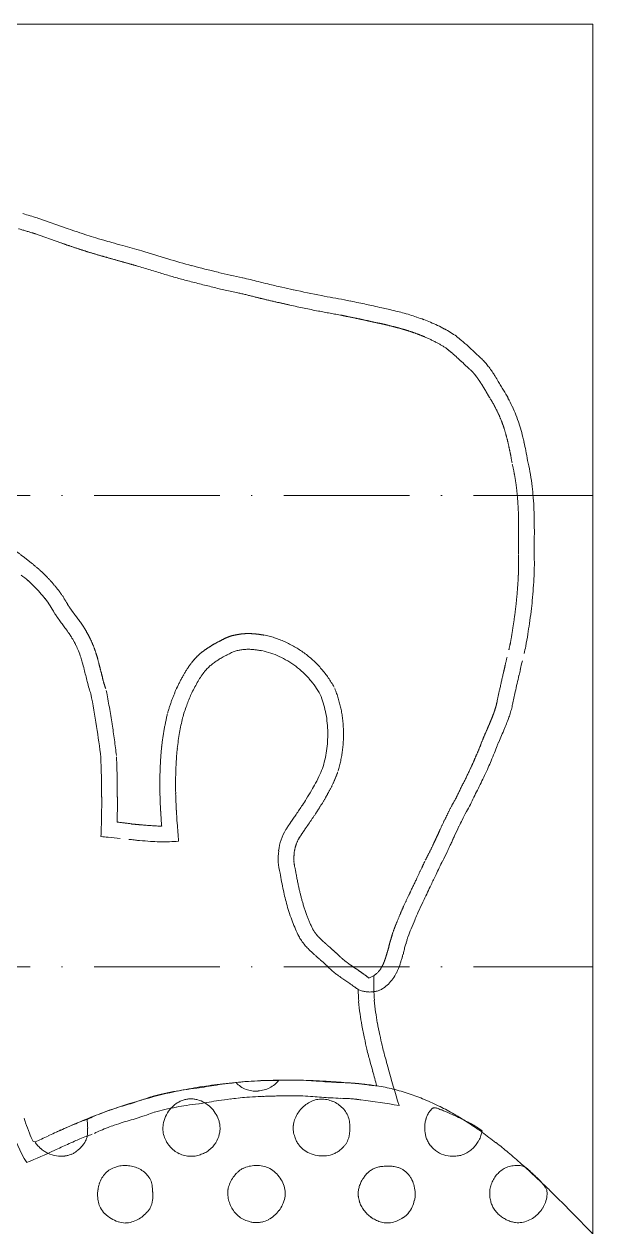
# Model space of a CAD drawing. Header units: millimetres. Extents: x 1200 to 1320, y 145 to 325.
# Drawn here: x 1265.7 to 1320, y 210.2 to 325 of the extents above; entities that cross this region are included whole.
import ezdxf

# ---------------------------------------------------------------- set-up
doc = ezdxf.new("R2010")
doc.units = ezdxf.units.MM
doc.linetypes.add('ACAD_ISO10W100', pattern=[18, 12, -3, 0, -3])
doc.layers.get('0').update_dxf_attribs({"lineweight": 0, "true_color": 0xffffff})
doc.layers.add('1', color=2, linetype='ACAD_ISO10W100', lineweight=13, true_color=0xffff00)
doc.layers.add('2', color=5, linetype='Continuous', lineweight=13, true_color=0x0000ff)

msp = doc.modelspace()

# ---------------------------------------------------------------- linework, layer by layer
for p, q in [((1200, 325.01), (1320, 325.01)), ((1320, 145.01), (1320, 325.01)), ((1267.23, 306.42), (1269.73, 305.54)), ((1266.77, 218.31), (1266.61, 218.34))]:
    msp.add_line(p, q)
for centre, radius, start, end in [((1610.31, 1449.28), 1193.24, 253.20941, 253.27766), ((1279.23, 347.29), 42.59, 253.2777, 253.6389), ((1284.31, 345.25), 42.3, 249.8437, 251.0519), ((1287.62, 354.89), 52.49, 251.0519, 252.1365), ((1289.75, 361.49), 59.43, 252.1365, 252.9723), ((1296.38, 383.16), 82.09, 252.9723, 253.6835), ((1301.06, 399.15), 98.75, 253.6835, 254.1454), ((1324.62, 482.09), 184.97, 254.1454, 254.4829), ((1370.8, 648.43), 357.6, 254.4829, 254.634), ((1129.4, -230), 553.39, 74.5364, 74.634), ((1312.27, 413.64), 115.8, 252.2416, 253.527), ((1307.16, 396.36), 97.78, 253.527, 254.926), ((1305.33, 389.55), 90.72, 254.926, 256.5541), ((1302.63, 378.28), 79.14, 256.5541, 258.2973), ((1432.99, 901.56), 618.35, 256.30402, 256.44453), ((1347, 544.91), 251.49, 256.4445, 256.6649), ((1336.28, 499.69), 205.02, 256.6649, 257.0449), ((1321.69, 436.29), 139.95, 257.0449, 257.5049), ((1315.66, 409.05), 112.06, 257.5049, 258.9046), ((1308.4, 372.04), 74.34, 258.9046, 260.6232), ((1309.86, 358.93), 61.75, 257.3074, 257.8332), ((1326.17, 434.61), 139.16, 257.8332, 258.1834), ((1387.91, 729.71), 440.65, 258.1834, 258.2756), ((1264.56, 135.36), 166.36, 78.0315, 78.2756), ((1279.57, 206.15), 93.99, 77.5369, 78.0315), ((1288.55, 246.77), 52.4, 76.8744, 77.5369), ((1290.52, 255.22), 43.72, 75.8719, 76.8744), ((1293.43, 266.78), 31.8, 74.6965, 75.8719), ((1294.42, 270.4), 28.05, 73.1685, 74.6965), ((1296.03, 275.74), 22.47, 71.4612, 73.1685), ((1296.68, 277.65), 20.45, 69.3928, 71.4612), ((1297.78, 280.59), 17.31, 67.1446, 69.3928), ((1298.48, 282.26), 15.5, 61.6437, 67.1446), ((1299.81, 284.73), 12.7, 55.5661, 61.6437), ((1298.22, 284.19), 14.07, 48.9984, 51.4487), ((1287.34, 271.68), 30.66, 47.3385, 48.9984), ((1247.4, 228.34), 89.6, 46.862, 47.3385), ((1335.24, 322.08), 38.87, 226.862, 227.9604), ((1305.46, 289), 5.64, 43.5516, 48.2406), ((1304.54, 288.13), 6.91, 39.3153, 43.5516), ((1303.8, 287.53), 7.86, 36.0821, 39.3153), ((1301.13, 285.58), 11.17, 33.369, 36.0821), ((1299.07, 284.23), 13.63, 31.6831, 33.369), ((1287.12, 276.85), 27.68, 30.5002, 31.6831), ((1256.12, 258.59), 63.66, 30.0626, 30.5002), ((1353.89, 315.18), 49.31, 210.0626, 210.6275), ((1301.91, 283.8), 11.42, 28.8856, 33.2416), ((1300.74, 283.16), 12.74, 24.7628, 28.8856), ((1299.92, 282.78), 13.65, 21.1687, 24.7628), ((1297.68, 281.91), 16.06, 17.855, 21.1687), ((1296.21, 281.43), 17.6, 15.101, 17.855), ((1292.27, 280.37), 21.68, 12.6199, 15.101), ((1289.68, 279.79), 24.33, 10.6622, 12.6199), ((1282.14, 278.37), 32.01, 8.9554, 10.6622), ((1296.25, 279.01), 18.04, 10.5251, 13.9321), ((1292.65, 278.34), 21.7, 7.4188, 10.5251), ((1290.13, 278.01), 24.24, 4.9452, 7.4188), ((1282.37, 277.34), 32.03, 2.7935, 4.9452), ((1276.77, 277.07), 37.64, 1.2801, 2.7935), ((1254.46, 276.57), 59.95, 0.081, 1.2801), ((983.84, 278.81), 330.58, 359.2373, 359.5039), ((1243.86, 276.56), 70.55, 359.5039, 0.081), ((1283.78, 273.58), 30.63, 357.6853, 1.5428), ((1254.37, 258.66), 17.67, 48.4005, 51.1428), ((1274.39, 273.96), 40.02, 354.3111, 357.6853), ((1256.58, 261.15), 14.35, 45.357, 48.4005), ((1257.49, 262.07), 13.05, 41.676, 45.357), ((1259.03, 263.44), 10.99, 37.6649, 41.676), ((1259.66, 263.93), 10.2, 33.0107, 37.6649), ((1268.87, 274.51), 45.57, 352.9883, 354.3111), ((1260.64, 264.56), 9.03, 28.0645, 33.0107), ((1275.75, 273.2), 8.38, 211.5846, 214.2864), ((1259.36, 275.68), 55.15, 351.7858, 352.9883), ((1282, 277.47), 15.95, 214.2864, 216.245), ((1294.73, 286.8), 31.74, 216.245, 217.0938), ((1234.67, 241.39), 43.56, 36.4753, 37.0938), ((1253.21, 276.57), 61.36, 350.8212, 351.7858), ((1254.93, 256.37), 18.36, 34.7479, 36.4753), ((1262.65, 261.72), 8.97, 32.276, 34.7479), ((1263.98, 262.56), 7.39, 28.3408, 32.276), ((1235.22, 279.48), 79.59, 349.9742, 350.8212), ((1265.76, 263.52), 5.37, 23.7234, 28.3408), ((1264.73, 262.65), 6.68, 22.2908, 27.0346), ((1286.93, 261.93), 3.39, 103.4374, 110.0329), ((1287, 261.65), 3.67, 97.807, 103.4374), ((1287.1, 260.87), 4.46, 92.6979, 97.807), ((1287.13, 260.36), 4.97, 88.581, 92.6979), ((1287.09, 259.06), 6.27, 84.9161, 88.581), ((1287.02, 258.25), 7.08, 82.0558, 84.9161), ((1286.72, 256.09), 9.26, 79.5545, 82.0565), ((793.56, 387.6), 534.15, 346.7225, 346.7988), ((1262.38, 261.68), 9.22, 18.2531, 22.2908), ((1260.5, 261.06), 11.2, 15.7346, 18.2531), ((1248.82, 257.77), 23.33, 13.9895, 15.7346), ((1287.66, 258.8), 6.48, 123.8073, 127.5452), ((1288.27, 257.88), 7.59, 121.1264, 123.8073), ((1290.31, 254.51), 11.53, 118.9519, 121.1264), ((1291.59, 252.19), 14.18, 117.7544, 118.9519), ((1303.5, 229.57), 39.74, 117.039, 117.7544), ((1286.81, 262.27), 3.03, 110.0329, 117.0067), ((1286.78, 257.49), 7.88, 65.2688, 78.1034), ((1286.5, 256.9), 8.53, 52.9381, 65.2688), ((1767.17, 157.35), 466.32, 166.7496, 166.8542), ((1215.17, 249.39), 58.01, 13.3954, 13.9895), ((1292.02, 256.48), 11.3, 143.9601, 149.837), ((1285.92, 260.83), 3.8, 137.1266, 142.8624), ((1286.39, 260.39), 4.45, 131.824, 137.1256), ((1286.72, 260.02), 4.95, 127.5452, 131.824), ((1286.44, 256.81), 8.64, 40.8622, 52.9381), ((1516.53, 215.89), 208.93, 166.8542, 167.0105), ((1307.79, 271.45), 37.19, 193.3954, 194.322), ((1290.36, 267), 19.21, 194.322, 196.3962), ((1293.68, 255.51), 13.22, 149.8364, 155.2684), ((1286.74, 257.07), 8.24, 28.4948, 40.8622), ((1458.51, 229.27), 149.39, 167.0105, 167.6332), ((1281.76, 264.46), 10.24, 196.3962, 199.2372), ((1189.11, 244.89), 84.55, 8.8991, 11.05), ((1294.82, 254.99), 14.47, 155.2695, 159.8156), ((1285.49, 257.52), 9.18, 11.7741, 22.3294), ((1394.84, 243.23), 84.21, 167.6332, 168.4626), ((1297.69, 253.93), 17.53, 159.8156, 163.9467), ((1302.69, 262.13), 9.86, 341.8234, 345.0783), ((1304.82, 261.57), 7.66, 345.0783, 348.7702), ((1301.38, 253.82), 21.12, 166.4341, 170.2858), ((1284.26, 257.26), 10.44, 1.8762, 11.7735), ((1294.83, 265), 18.23, 337.6551, 339.5006), ((1301.13, 262.65), 11.51, 339.5006, 341.8234), ((1198.93, 246.42), 74.61, 6.6094, 8.8991), ((1304.89, 253.22), 24.69, 170.2858, 173.8487), ((1283.72, 257.24), 10.98, 352.8114, 1.8762), ((1222.52, 296), 96.91, 336.3374, 336.7605), ((1291.65, 266.31), 21.67, 336.7605, 337.6551), ((1288.24, 264.35), 24.07, 338.3079, 340.0329), ((1330.23, 248.25), 20.91, 156.8557, 157.847), ((1381.36, 226.39), 76.51, 156.3374, 156.8557), ((1169.87, 250.71), 103.26, 1.3028, 2.3886), ((1307.31, 252.96), 27.12, 173.8487, 176.7921), ((1283.46, 257.27), 11.24, 343.8533, 352.8119), ((1281.89, 266.88), 30.9, 336.7855, 338.3079), ((1314.27, 252.57), 34.09, 176.7921, 179.4176), ((1282.78, 258.41), 12.24, 335.7595, 339.6315), ((1261, 276.22), 53.79, 334.7659, 335.6729), ((1277.43, 268.79), 35.75, 335.6729, 336.7855), ((1183.39, 251.01), 89.73, 0.1381, 1.3028), ((1319.04, 252.52), 38.86, 179.4176, 181.4138), ((1279.88, 259.72), 15.43, 332.3108, 335.7595), ((1229.06, 291.27), 89.1, 333.7718, 334.7659), ((1334.49, 252.9), 54.32, 181.4138, 183.1023), ((1270.62, 264.99), 26.08, 327.6363, 329.7495), ((1277.82, 260.8), 17.75, 329.7495, 332.3108), ((1432.53, 191.03), 137.73, 153.7718, 154.4149), ((1188.96, 251.03), 84.17, 358.8128, 0.1381), ((1228.42, 292.87), 76.66, 325.6091, 326.4056), ((1265.53, 268.22), 32.11, 326.4056, 327.6363), ((1326.05, 240.09), 20.57, 149.5721, 151.6945), ((1198.43, 250.83), 74.7, 357.4061, 358.8128), ((1345.73, 253.51), 65.57, 183.1023, 184.1888), ((1524.95, 88.6), 283.42, 145.4808, 145.5696), ((1129.86, 360.33), 196.1, 325.4808, 325.6091), ((1334.23, 235.68), 29.87, 151.6945, 153.4559), ((1404.25, 257.8), 124.25, 184.1888, 184.9781), ((1295.38, 245.42), 5.41, 150.0179, 161.3172), ((1337.66, 216.67), 56.52, 145.8233, 146.1882), ((1387.63, 182.73), 116.93, 145.5696, 145.8233), ((1387.17, 210.28), 88.59, 154.4849, 155.1464), ((1340.26, 232.67), 36.6, 153.4559, 154.4849), ((1270.4, 212.9), 34.65, 84.4737, 85.6128), ((1264.07, 147.49), 100.37, 83.8044, 84.4737), ((1280.19, 288.35), 41.41, 263.8192, 263.9499), ((1280.2, 288.42), 41.47, 263.8192, 263.95), ((1284.64, 330.32), 83.61, 263.9499, 264.3129), ((1281.1, 294.8), 47.92, 264.3129, 264.7923), ((1280.02, 282.99), 36.06, 264.7923, 266.4549), ((1279.15, 268.84), 21.89, 266.4549, 268.589), ((1279.07, 265.54), 18.58, 268.589, 271.6533), ((1279.19, 261.13), 14.17, 271.6533, 275.1619), ((1295.48, 245.38), 5.52, 161.3172, 172.5078), ((1041.06, 369.56), 292.42, 335.1653, 335.2476), ((1522.64, 147.53), 237.88, 155.1464, 155.2476), ((1295.46, 245.38), 5.49, 172.5078, 183.7733), ((1264.04, 265.92), 46.53, 333.4595, 334.6337), ((1248.36, 273.35), 63.88, 334.6337, 334.9454), ((1189.98, 300.64), 128.32, 334.9454, 335.1653), ((1295.29, 245.37), 5.33, 183.7733, 195.2117), ((1281.48, 257.21), 27.03, 331.9191, 333.4595), ((1320.03, 248.74), 30.26, 189.0694, 192.2667), ((1176.82, 303.93), 141.59, 334.4408, 334.8887), ((1252.38, 268.52), 58.15, 334.8887, 335.5877), ((1312.84, 247.18), 22.9, 192.2667, 195.9419), ((2819.34, -481.6), 1679.1, 154.4408, 154.49358), ((1370.22, 209.93), 73.44, 154.7965, 155.6008), ((1349.9, 219.49), 50.97, 154.4936, 154.7965), ((1310.41, 246.49), 20.38, 195.9419, 200.5995), ((1342.17, 222.65), 42.64, 155.6008, 156.6564), ((1307.01, 245.21), 16.74, 200.5995, 205.7388), ((1335.98, 225.33), 35.89, 156.6564, 158.2135), ((1295.7, 239.97), 4.28, 208.2243, 214.6999), ((1311.62, 234.69), 9.8, 161.1511, 162.8259), ((1327.44, 228.74), 26.7, 158.2135, 160.0189), ((1296.7, 240.65), 5.49, 214.7006, 220.4198), ((1297.47, 241.31), 6.51, 220.4198, 224.3516), ((1300.83, 244.59), 11.2, 224.3516, 227.3487), ((1228.76, 256.16), 75.8, 344.7233, 345.05), ((1383.88, 214.74), 84.77, 164.7515, 165.05), ((1321.02, 231.87), 19.61, 164.131, 164.7515), ((1317.68, 232.82), 16.13, 162.8259, 164.131), ((1303.62, 247.63), 15.33, 227.3487, 228.1584), ((1312.95, 258.05), 29.31, 228.1584, 228.7439), ((1332.29, 280.09), 58.64, 228.7439, 228.9961), ((1242.71, 177.05), 77.9, 48.8062, 48.9961), ((1278.02, 217.39), 24.29, 47.3035, 48.8062), ((1291.79, 238.69), 10.38, 341.2193, 342.8172), ((1286, 240.48), 16.44, 342.8172, 344.0868), ((1282.62, 241.45), 19.96, 344.0868, 344.7233), ((1288.14, 228.37), 9.36, 44.8823, 47.3036), ((1299.35, 239.64), 6.54, 225.5446, 229.0987), ((1301.01, 241.55), 9.07, 229.0987, 232.1158), ((1302.19, 243.07), 11, 232.1158, 234.0142), ((1297.05, 236.57), 4.7, 329.1045, 332.8793), ((1296.08, 237.07), 5.8, 332.8793, 336.2791), ((1295.39, 237.37), 6.55, 336.2791, 338.9307), ((1293.3, 238.18), 8.79, 338.9307, 341.2193), ((1308.84, 252.22), 22.31, 234.0145, 235.3475), ((1325.58, 276.45), 51.76, 235.3475, 235.8366), ((1273.95, 200.37), 40.19, 55.2067, 55.8366), ((1285.49, 216.98), 19.96, 53.7352, 55.2067), ((1291.12, 224.65), 10.45, 51.7014, 53.7353), ((1298.87, 234.7), 2.06, 302.0961, 311.8227), ((1298.01, 235.89), 3.52, 309.4667, 319.6746), ((1297.55, 236.28), 4.13, 319.6746, 329.1045), ((1298.78, 235.66), 3.05, 247.154, 253.8166), ((1317.27, 233.32), 19.68, 181.3634, 184.6344), ((1298.76, 235.6), 2.98, 253.8166, 260.5501), ((1298.74, 235.5), 2.88, 260.5501, 267.7155), ((1298.73, 235.24), 2.62, 267.7155, 275.2304), ((1298.75, 235.09), 2.47, 275.2304, 283.6288), ((1298.81, 234.84), 2.21, 283.6288, 292.5014), ((1298.84, 234.75), 2.12, 292.5014, 302.0961), ((1320.97, 233.62), 23.4, 184.6344, 187.6342), ((1323.49, 233.96), 25.94, 187.6342, 190.0618), ((1330.97, 235.28), 33.53, 190.0618, 192.197), ((1336.22, 236.42), 38.9, 192.197, 193.75), ((1355.32, 241.09), 58.57, 193.75, 195.0156), ((1368.22, 244.55), 71.92, 195.0156, 195.713), ((1495.01, 280.22), 203.64, 195.713, 196.1274), ((1290.34, 183.05), 41.17, 97.1851, 98.753), ((1287.6, 204.75), 19.29, 94.8946, 97.1851), ((1288.38, 204.86), 19.27, 94.5737, 97.227), ((1287.63, 225.43), 2.22, 221.0151, 235.6581), ((1289.42, 191.95), 32.22, 92.522, 94.5737), ((1289.9, 180.84), 43.35, 91.947, 92.522), ((1291.12, 144.98), 79.23, 91.5218, 91.947), ((1292.89, 78.53), 145.69, 91.3206, 91.5218), ((1282.64, 523.05), 298.95, 271.3206, 271.4186), ((1288.14, 225.64), 2.38, 309.3272, 322.8471), ((1290.98, 206.64), 17.58, 90.5746, 93.0686), ((1291.05, 199.53), 24.69, 88.4703, 90.5746), ((1290.91, 194.23), 30, 87.1623, 88.4703), ((1289.31, 161.9), 62.37, 86.2552, 87.1623), ((1283.18, 68.23), 156.24, 85.9486, 86.2552), ((1301.09, 321.15), 97.32, 265.9486, 266.4408), ((1298.2, 274.59), 50.67, 266.4408, 267.5325), ((1297.19, 251.11), 27.16, 267.5325, 269.0234), ((1296.23, 213.39), 10.57, 85.6403, 87.3039), ((1295.9, 209.14), 14.83, 84.2362, 85.6403), ((1295.58, 206), 17.99, 83.3549, 84.2362), ((1283.47, 202.79), 20.61, 103.094, 106.0306), ((1284.79, 197.12), 26.43, 100.5013, 103.094), ((1285.54, 193.1), 30.52, 98.5907, 100.5013), ((1287.69, 178.88), 44.9, 97.0155, 98.5907), ((1274.15, 278.87), 56.01, 278.2624, 279.2331), ((1301.31, 111.82), 113.24, 98.753, 99.2331), ((1287.74, 225.59), 2.41, 235.6581, 249.6979), ((1287.81, 225.77), 2.61, 249.6979, 262.0816), ((1287.85, 226.07), 2.91, 262.0816, 273.8037), ((1287.85, 226.14), 2.97, 273.8037, 285.0801), ((1287.88, 226.02), 2.85, 285.0801, 296.5943), ((1287.95, 225.87), 2.68, 296.5943, 309.3272), ((1293.45, 187.71), 36.4, 82.7355, 83.3549), ((1287.37, 140.02), 84.48, 82.5082, 82.7355), ((1306.89, 288.39), 65.17, 262.5082, 262.8028), ((1302.79, 255.94), 32.46, 262.8028, 263.4888), ((1301.04, 240.61), 17.03, 263.4888, 264.4359), ((1287.09, 182.24), 41.27, 107.4153, 108.7132), ((1301.3, 136.92), 88.77, 106.8986, 107.4153), ((1249.83, 306.33), 88.3, 286.8986, 287.4181), ((1263.93, 261.39), 41.19, 287.4181, 288.7178), ((1270.42, 242.24), 20.97, 288.7178, 290.5394), ((1281.93, 219.58), 2.93, 133.6151, 141.4691), ((1281.75, 219.76), 2.68, 125.3977, 133.6151), ((1281.68, 219.86), 2.56, 116.4502, 125.3977), ((1281.61, 220), 2.4, 107.2169, 116.4502), ((1281.65, 220.18), 2.25, 100.3314, 109.3586), ((1281.65, 220.18), 2.24, 91.2894, 100.3314), ((1281.65, 220.12), 2.3, 82.6503, 91.2894), ((1281.62, 219.93), 2.49, 74.3556, 82.6503), ((1281.57, 219.74), 2.69, 59.8418, 74.3556), ((1281.36, 219.38), 3.11, 46.3309, 59.8418), ((1281.32, 219.34), 3.16, 33.1979, 46.3309), ((1294.44, 219.37), 3.1, 128.6736, 139.1502), ((1294.38, 219.45), 3, 117.6154, 128.6736), ((1294.23, 219.74), 2.68, 105.9023, 117.6154), ((1294.11, 220.18), 2.22, 91.8344, 106.04), ((1294.12, 219.8), 2.6, 78.723, 91.8344), ((1294.08, 219.6), 2.8, 67.1633, 78.723), ((1294.03, 219.48), 2.94, 55.8745, 67.1633), ((1294.08, 219.55), 2.85, 43.9916, 55.8745), ((1284.58, 226.49), 19.76, 197.4351, 198.7214), ((1277.6, 203.18), 18.25, 108.6809, 110.658), ((1277.41, 209.24), 12.57, 113.3912, 116.748), ((1276.71, 220.62), 4.96, 181.7451, 183.055), ((1279.3, 204.86), 17.34, 110.5341, 113.3912), ((1280.57, 201.46), 20.97, 108.7132, 110.5341), ((1282.13, 219.44), 3.18, 155.8665, 170.1308), ((1282.07, 219.46), 3.12, 141.4691, 155.8665), ((1281.56, 219.5), 2.87, 19.4216, 33.1979), ((1281.75, 219.57), 2.67, 11.6765, 19.4216), ((1294.25, 219.5), 2.87, 149.7467, 161.3886), ((1294.39, 219.42), 3.03, 139.1502, 149.7467), ((1294.34, 219.8), 2.49, 31.2779, 43.9916), ((1294.53, 219.91), 2.27, 16.492, 31.2779), ((1294.73, 219.97), 2.06, 0.9747, 16.492), ((1306.89, 219.7), 2.93, 164.13, 171.4963), ((1306.48, 219.81), 2.5, 156.1604, 164.13), ((1306.31, 219.89), 2.32, 146.9984, 156.1604), ((1306.13, 220), 2.1, 137.3767, 146.9984), ((1304.92, 221.16), 0.429, 122.4595, 141.1618), ((1304.87, 221.23), 0.342, 101.474, 122.4595), ((1304.88, 221.17), 0.403, 85.7989, 101.474), ((1304.85, 220.77), 0.802, 74.7078, 85.7989), ((1304.77, 220.47), 1.12, 70.1714, 74.7078), ((1303.63, 217.31), 4.48, 67.9071, 70.1714), ((1307.13, 225.94), 4.84, 247.9071, 250.122), ((1305.78, 222.19), 0.85, 250.122, 255.408), ((1314.18, 240.36), 20.85, 245.6008, 246.1419), ((1479.46, 614.08), 429.49, 246.1419, 246.2612), ((1284.94, 171.78), 53.69, 65.5476, 66.2612), ((1298.31, 201.18), 21.39, 64.4171, 65.5476), ((1300.06, 204.82), 17.35, 62.4399, 64.4171), ((1280.96, 225.26), 15.94, 198.7214, 202.5624), ((1313.49, 122.14), 106.9, 114.4526, 115.1796), ((1289.32, 175.28), 48.51, 113.5475, 114.4527), ((1281.42, 193.41), 28.74, 112.3715, 113.5475), ((1279.73, 197.52), 24.29, 110.658, 112.3715), ((1336.3, 223.8), 64.64, 183.055, 183.418), ((1258.75, 219.16), 13.05, 1.9949, 3.418), ((1267.87, 219.44), 3.92, 355.4452, 359.6755), ((1266.88, 219.45), 4.91, 359.6755, 1.9949), ((1281.24, 219.61), 2.27, 170.4674, 184.2881), ((1281.51, 219.63), 2.55, 184.2881, 197.348), ((1282.15, 219.61), 2.27, 346.0392, 354.8875), ((1281.98, 219.61), 2.44, 3.5762, 11.6765), ((1282.07, 219.62), 2.35, 354.8875, 3.5762), ((1293.72, 219.64), 2.32, 173.8771, 187.9132), ((1293.9, 219.62), 2.5, 161.3886, 173.8771), ((1293.64, 219.63), 2.24, 187.9132, 202.2074), ((1292.74, 219.58), 4.06, 354.1484, 358.3485), ((1289.02, 219.54), 7.79, 1.2085, 3.467), ((1291.95, 219.6), 4.86, 358.3485, 1.2085), ((1307.11, 219.66), 3.16, 171.4963, 177.8793), ((1307.49, 219.65), 3.54, 177.8793, 183.9113), ((1307.62, 219.66), 3.66, 183.9113, 189.567), ((1302.67, 209.83), 11.7, 60.0322, 62.4399), ((1303.45, 211.19), 10.14, 56.7676, 60.0322), ((1304.63, 212.98), 7.99, 53.0897, 56.7676), ((1306.6, 219.84), 2.87, 341.1263, 350.6002), ((1276.28, 223.32), 10.88, 202.5624, 207.2131), ((1245.03, 267.75), 54.01, 293.7408, 295.1796), ((1269, 219.66), 2.61, 211.2466, 220.1509), ((1268.33, 220.36), 3.81, 318.9161, 329.045), ((1269.99, 219.15), 1.77, 334.9859, 342.9875), ((1269.6, 219.27), 2.19, 342.9875, 350.1967), ((1269.24, 219.33), 2.55, 350.1967, 355.4452), ((1281.68, 219.68), 2.72, 197.348, 209.0439), ((1281.83, 219.77), 2.9, 209.0439, 220.3735), ((1281.68, 219.73), 2.78, 307.1351, 327.1546), ((1281.96, 219.55), 2.44, 327.1546, 348.517), ((1293.72, 219.37), 2.23, 195.2272, 204.5418), ((1293.71, 219.36), 2.22, 204.5418, 213.8944), ((1295.08, 219.07), 1.65, 316.4822, 325.8615), ((1294.97, 219.14), 1.78, 325.8615, 334.8928), ((1294.82, 219.21), 1.94, 334.8928, 342.4858), ((1294.29, 219.38), 2.5, 342.4858, 349.1795), ((1293.89, 219.46), 2.9, 349.1795, 354.1484), ((1307.64, 219.66), 3.68, 189.567, 195.2089), ((1306.47, 219.58), 2.54, 200.3745, 209.9759), ((1306.63, 219.67), 2.73, 209.9759, 219.245), ((1306.36, 219.93), 3.12, 323.0658, 332.0033), ((1306.39, 219.91), 3.09, 332.0033, 341.1263), ((1269.17, 219.81), 2.83, 220.1509, 228.6926), ((1269.24, 219.89), 2.93, 228.6926, 236.7092), ((1269.29, 219.97), 3.03, 236.7092, 244.5938), ((1269.28, 219.95), 3, 244.5938, 260.8812), ((1269.46, 218.89), 1.92, 274.311, 283.636), ((1269.42, 219.05), 2.08, 283.636, 292.5822), ((1269.36, 219.19), 2.24, 292.5822, 300.385), ((1269.15, 219.55), 2.66, 300.385, 307.5553), ((1268.92, 219.85), 3.03, 307.5553, 318.9161), ((1281.82, 219.75), 2.88, 220.3735, 231.864), ((1281.67, 219.56), 2.64, 231.864, 243.8705), ((1281.59, 219.4), 2.45, 243.8705, 257.3867), ((1281.54, 219.18), 2.23, 257.3867, 271.5784), ((1281.68, 219.67), 2.73, 278.0417, 288.0875), ((1281.65, 219.75), 2.8, 288.0875, 297.6542), ((1281.63, 219.79), 2.86, 297.6542, 307.1351), ((1293.76, 219.39), 2.27, 213.8944, 222.8352), ((1293.9, 219.53), 2.47, 222.8352, 231.4055), ((1294.03, 219.69), 2.68, 231.4055, 246.3283), ((1294.2, 220.08), 3.1, 246.3283, 260.1989), ((1294.21, 220.11), 3.14, 260.1989, 273.7934), ((1294.23, 219.78), 2.81, 273.7934, 288.1833), ((1294.3, 219.58), 2.59, 288.1833, 296.3846), ((1294.4, 219.37), 2.36, 296.3846, 304.981), ((1294.45, 219.3), 2.27, 304.981, 314.1716), ((1294.49, 219.26), 2.22, 314.1716, 323.4707), ((1306.68, 219.71), 2.79, 219.245, 228.1298), ((1306.69, 219.72), 2.8, 228.1298, 236.994), ((1306.63, 219.63), 2.7, 236.994, 256.0594), ((1306.54, 219.28), 2.34, 256.0594, 276.5531), ((1306.81, 219.24), 2.28, 269.9071, 281.871), ((1306.79, 219.36), 2.41, 281.871, 293.5169), ((1306.73, 219.5), 2.55, 293.5169, 304.0331), ((1306.55, 219.76), 2.87, 304.0331, 313.9567), ((1306.45, 219.86), 3.01, 313.9567, 323.0658), ((1269.22, 219.58), 2.64, 260.8812, 278.2735), ((1275.05, 213.83), 2.16, 105.2966, 120.8386), ((1275.33, 213.52), 2.54, 97.6789, 109.5827), ((1275.38, 213.18), 2.88, 86.4967, 97.6789), ((1275.37, 213.08), 2.98, 75.9372, 86.4967), ((1275.39, 213.16), 2.9, 65.2308, 75.9372), ((1281.7, 219.5), 2.56, 267.6653, 278.0417), ((1287.53, 213.98), 2.02, 108.4856, 116.5175), ((1288.02, 212.09), 3.98, 97.6083, 106.4303), ((1287.93, 212.74), 3.32, 87.9463, 97.6083), ((1287.94, 213.16), 2.9, 75.7491, 87.9463), ((1288.08, 213.7), 2.34, 62.1681, 75.7491), ((1300.1, 213.78), 2.22, 106.4933, 116.4072), ((1301.67, 200.44), 15.63, 96.7425, 98.0853), ((1300.66, 208.95), 7.06, 94.7443, 96.7425), ((1300.55, 210.26), 5.75, 91.3853, 94.7443), ((1300.51, 212.17), 3.84, 87.2751, 91.3853), ((1300.54, 212.76), 3.24, 81.4612, 87.2751), ((1300.66, 213.59), 2.41, 74.7147, 81.4612), ((1300.73, 213.84), 2.14, 66.2479, 74.7147), ((1312.65, 213.71), 2.34, 109.1722, 121.221), ((1312.91, 212.85), 3.24, 103.6254, 108.3908), ((1312.83, 213.17), 2.9, 98.5921, 103.6254), ((1312.79, 213.44), 2.63, 92.5555, 98.5921), ((1312.76, 213.98), 2.08, 85.7719, 92.5555), ((1312.78, 214.25), 1.82, 77.0264, 85.7719), ((1312.87, 214.63), 1.43, 67.1441, 77.0264), ((1312.92, 214.75), 1.3, 55.446, 67.1441), ((1275.66, 213.42), 2.9, 149.8111, 161.9963), ((1275.2, 213.68), 2.37, 136.3381, 149.8111), ((1275.06, 213.82), 2.17, 120.8386, 136.3381), ((1275.46, 213.32), 2.73, 53.3379, 65.2308), ((1275.7, 213.63), 2.34, 40.4836, 53.3379), ((1275.83, 213.75), 2.16, 25.9024, 40.4836), ((1288.58, 212.98), 3.5, 148.1824, 158.0661), ((1288.13, 213.26), 2.97, 137.4492, 148.1824), ((1287.91, 213.45), 2.68, 131.0498, 137.4492), ((1287.69, 213.7), 2.35, 124.2091, 131.0498), ((1287.61, 213.82), 2.21, 116.5175, 124.2091), ((1287.73, 213.24), 2.91, 47.0143, 60.2181), ((1287.64, 213.15), 3.04, 34.0832, 47.0143), ((1287.69, 213.18), 2.98, 20.7727, 34.0832), ((1300.75, 213.1), 3.19, 149.8277, 156.9941), ((1300.61, 213.18), 3.02, 142.472, 149.8277), ((1300.49, 213.27), 2.88, 134.4286, 142.472), ((1300.28, 213.49), 2.57, 125.9136, 134.4286), ((1300.19, 213.61), 2.42, 116.4072, 125.9136), ((1300.84, 214.1), 1.87, 57.1736, 66.2479), ((1300.7, 213.76), 2.23, 50.2864, 58.8214), ((1300.66, 213.72), 2.28, 41.8535, 50.2864), ((1300.61, 213.67), 2.36, 33.9178, 41.8535), ((1300.43, 213.55), 2.57, 26.3125, 33.9178), ((1312.99, 213.35), 2.84, 143.5182, 153.8073), ((1312.83, 213.46), 2.64, 132.8522, 143.5182), ((1312.74, 213.56), 2.51, 121.221, 132.8522), ((1312.96, 214.8), 1.23, 43.4395, 55.446), ((1319.76, 221.55), 8.34, 224.9512, 226.447), ((1336.17, 238.81), 32.16, 226.447, 227.2088), ((1288.42, 187.23), 38.13, 46.5543, 47.2088), ((1308.56, 208.49), 8.85, 45.1956, 46.5543), ((1309.61, 209.54), 7.36, 42.3864, 45.1956), ((1276.14, 213.3), 3.4, 172.4231, 182.4896), ((1275.92, 213.33), 3.17, 161.9963, 172.4231), ((1275.9, 213.78), 2.09, 11.0707, 25.9024), ((1296.87, 215.39), 18.96, 183.6495, 184.6356), ((1264.96, 212.8), 13.05, 3.2027, 4.6356), ((1287.66, 213.39), 2.51, 171.4232, 184.4553), ((1287.45, 213.42), 2.29, 157.7995, 171.4232), ((1287.92, 213.27), 2.74, 6.8813, 20.7727), ((1288.29, 213.41), 2.36, 349.163, 4.5836), ((1300, 213.4), 2.41, 175.608, 186.8381), ((1300.61, 213.14), 3.04, 164.139, 171.463), ((1300.75, 213.09), 3.19, 156.9941, 164.139), ((1300.26, 213.46), 2.76, 12.8927, 26.3125), ((1299.9, 213.38), 3.13, 0.2874, 12.8927), ((1312.86, 213.36), 2.71, 173.9695, 184.7869), ((1312.96, 213.35), 2.82, 163.8273, 173.9695), ((1313.03, 213.33), 2.88, 153.8073, 163.8273), ((1311.65, 211.41), 4.58, 38.8267, 42.3864), ((1312.19, 211.84), 3.9, 33.7819, 38.8267), ((1312.91, 212.33), 3.03, 28.0578, 33.7819), ((1313.33, 213.37), 2.29, 354.5197, 9.4956), ((1276.07, 213.3), 3.33, 182.4896, 192.9658), ((1275.63, 213.2), 2.88, 192.9658, 204.2333), ((1276.09, 212.89), 1.89, 339.6071, 348.5046), ((1275.16, 213.09), 2.84, 348.5046, 355.7525), ((1271, 213.14), 7.01, 0.0928, 3.2027), ((1274.41, 213.14), 3.6, 355.7525, 0.0928), ((1287.84, 213.4), 2.68, 184.4553, 196.1271), ((1288.07, 213.47), 2.92, 196.1271, 207.3031), ((1287.9, 213.49), 2.75, 334.9057, 349.163), ((1300.19, 213.43), 2.59, 186.8381, 197.6524), ((1300.33, 213.47), 2.75, 197.6524, 207.4457), ((1300.14, 213.32), 2.88, 334.9551, 347.9164), ((1299.87, 213.38), 3.17, 347.9164, 0.2874), ((1312.64, 213.34), 2.49, 184.7869, 196.0669), ((1312.45, 213.16), 2.26, 193.0672, 203.3426), ((1312.84, 213.48), 2.79, 328.0531, 340.3671), ((1313.06, 213.4), 2.56, 340.3671, 354.5197), ((1275.4, 213.43), 2.78, 210.478, 225.1119), ((1275.59, 213.61), 3.04, 225.1119, 239.1016), ((1274.7, 214.09), 3.71, 309.6555, 319.5678), ((1276.44, 212.73), 1.5, 315.8003, 327.9711), ((1276.32, 212.81), 1.64, 327.9711, 339.6071), ((1288.1, 213.48), 2.96, 207.3031, 218.2309), ((1288, 213.4), 2.83, 218.2309, 229.419), ((1287.89, 213.28), 2.67, 229.419, 241.7138), ((1287.61, 213.61), 3.06, 297.555, 310.355), ((1287.54, 213.69), 3.16, 310.355, 322.4598), ((1287.68, 213.59), 2.99, 322.4598, 334.9057), ((1300.57, 213.6), 3.02, 207.4457, 216.785), ((1300.65, 213.66), 3.12, 216.785, 225.5918), ((1300.68, 213.68), 3.16, 225.5918, 234.3465), ((1300.65, 212.99), 2.28, 303.6152, 319.8389), ((1300.38, 213.21), 2.62, 319.8389, 334.9551), ((1312.63, 213.24), 2.46, 203.3426, 213.1947), ((1312.76, 213.32), 2.61, 213.1947, 222.0199), ((1312.99, 213.53), 2.92, 222.0199, 230.3654), ((1313.08, 213.64), 3.06, 230.3654, 238.0422), ((1312.56, 213.66), 3.13, 304.9016, 316.3648), ((1312.58, 213.64), 3.09, 316.3648, 328.0531), ((1275.59, 213.62), 3.05, 239.1016, 253.0117), ((1275.52, 213.39), 2.82, 253.0117, 267.4971), ((1275.37, 212.86), 2.28, 270.6901, 285.4566), ((1275.25, 213.32), 2.75, 285.4566, 298.8777), ((1275.06, 213.65), 3.14, 298.8777, 309.6555), ((1287.77, 213.05), 2.4, 241.7138, 254.6776), ((1287.87, 212.83), 2.22, 250.7442, 259.2437), ((1287.87, 212.83), 2.22, 259.2437, 267.7494), ((1287.87, 212.88), 2.27, 267.7494, 275.903), ((1287.85, 213.06), 2.45, 275.903, 283.754), ((1287.81, 213.23), 2.64, 283.754, 297.555), ((1300.64, 213.63), 3.09, 234.3465, 243.4445), ((1300.53, 213.41), 2.85, 243.4445, 252.9206), ((1300.33, 212.57), 1.98, 251.2207, 267.177), ((1300.36, 213.01), 2.43, 267.177, 281.5984), ((1300.29, 213.33), 2.75, 281.5984, 293.3844), ((1300.16, 213.62), 3.07, 293.3844, 304.5366), ((1313.15, 213.75), 3.19, 238.0422, 245.5576), ((1313.14, 213.74), 3.18, 245.5576, 253.1441), ((1313.09, 213.55), 2.98, 253.1441, 260.9734), ((1312.82, 212.97), 2.37, 265.2017, 279.5702), ((1312.76, 213.29), 2.7, 279.5702, 293.0291), ((1312.68, 213.49), 2.92, 293.0291, 304.9016)]:
    msp.add_arc(centre, radius, start, end)
at = {"layer": '1'}
for p, q in [((1266.73, 305.01), (1269.24, 304.13)), ((1200, 280.01), (1320, 280.01)), ((1200, 235.01), (1320, 235.01))]:
    msp.add_line(p, q, dxfattribs=at)
for centre, radius, start, end in [((1610.31, 1449.28), 1194.74, 253.20941, 253.27766), ((1279.23, 347.29), 44.09, 253.2777, 253.6389), ((1284.31, 345.25), 43.8, 249.8437, 251.0519), ((1287.62, 354.89), 53.99, 251.0519, 252.1365), ((1289.75, 361.49), 60.93, 252.1365, 252.9723), ((1296.38, 383.16), 83.59, 252.9723, 253.6835), ((1301.06, 399.15), 100.25, 253.6835, 254.1454), ((1324.62, 482.09), 186.47, 254.1454, 254.4829), ((1370.8, 648.43), 359.1, 254.4829, 254.634), ((1129.4, -230), 551.89, 74.5364, 74.634), ((1312.27, 413.64), 117.3, 252.2416, 253.527), ((1307.16, 396.36), 99.28, 253.527, 254.926), ((1305.33, 389.55), 92.22, 254.926, 256.5541), ((1302.63, 378.28), 80.64, 256.5541, 258.2973), ((1432.99, 901.56), 619.85, 256.30402, 256.44453), ((1347, 544.91), 252.99, 256.4445, 256.6649), ((1336.28, 499.69), 206.52, 256.6649, 257.0449), ((1321.69, 436.29), 141.45, 257.0449, 257.5049), ((1315.66, 409.05), 113.56, 257.5049, 258.9046), ((1308.4, 372.04), 75.84, 258.9046, 260.6232), ((1309.86, 358.93), 63.25, 257.3074, 257.8332), ((1326.17, 434.61), 140.66, 257.8332, 258.1834), ((1387.91, 729.71), 442.15, 258.1834, 258.2756), ((1264.56, 135.36), 164.86, 78.0315, 78.2756), ((1279.57, 206.15), 92.49, 77.5369, 78.0315), ((1288.55, 246.77), 50.9, 76.8744, 77.5369), ((1290.52, 255.22), 42.22, 75.8719, 76.8744), ((1293.43, 266.78), 30.3, 74.6965, 75.8719), ((1294.42, 270.4), 26.55, 73.1685, 74.6965), ((1296.03, 275.74), 20.97, 71.4612, 73.1685), ((1296.68, 277.65), 18.95, 69.3928, 71.4612), ((1297.78, 280.59), 15.81, 67.1446, 69.3928), ((1298.48, 282.26), 14, 61.6437, 67.1446), ((1299.81, 284.73), 11.2, 55.5661, 61.6437), ((1298.22, 284.19), 12.57, 48.9984, 51.4487), ((1287.34, 271.68), 29.16, 47.3385, 48.9984), ((1247.4, 228.34), 88.1, 46.862, 47.3385), ((1335.24, 322.08), 40.37, 226.862, 227.9604), ((1305.46, 289), 4.14, 43.5516, 48.2406), ((1304.54, 288.13), 5.41, 39.3153, 43.5516), ((1303.8, 287.53), 6.36, 36.0821, 39.3153), ((1301.13, 285.58), 9.67, 33.369, 36.0821), ((1299.07, 284.23), 12.13, 31.6831, 33.369), ((1287.12, 276.85), 26.18, 30.5002, 31.6831), ((1256.12, 258.59), 62.16, 30.0626, 30.5002), ((1353.89, 315.18), 50.81, 210.0626, 210.6275), ((1301.91, 283.8), 9.92, 28.8856, 33.2416), ((1300.74, 283.16), 11.24, 24.7628, 28.8856), ((1299.92, 282.78), 12.15, 21.1687, 24.7628), ((1297.68, 281.91), 14.56, 17.855, 21.1687), ((1296.21, 281.43), 16.1, 15.101, 17.855), ((1292.27, 280.37), 20.18, 12.6199, 15.101), ((1289.68, 279.79), 22.83, 10.6622, 12.6199), ((1282.14, 278.37), 30.51, 8.9554, 10.6622), ((1296.25, 279.01), 16.54, 10.5251, 13.9321), ((1292.65, 278.34), 20.2, 7.4188, 10.5251), ((1290.13, 278.01), 22.74, 4.9452, 7.4188), ((1282.37, 277.34), 30.53, 2.7935, 4.9452), ((1276.77, 277.07), 36.14, 1.2801, 2.7935), ((1254.46, 276.57), 58.45, 0.081, 1.2801), ((983.84, 278.81), 329.08, 359.2373, 359.5039), ((1243.86, 276.56), 69.05, 359.5039, 0.081), ((1249.57, 252.35), 27.11, 53.322, 55.237), ((1253.05, 257.03), 21.27, 51.1428, 53.322), ((1254.37, 258.66), 19.17, 48.4005, 51.1428), ((1283.78, 273.58), 29.13, 357.6853, 1.5428), ((1256.58, 261.15), 15.85, 45.357, 48.4005), ((1257.49, 262.07), 14.55, 41.676, 45.357), ((1274.39, 273.96), 38.52, 354.3111, 357.6853), ((1259.03, 263.44), 12.49, 37.6649, 41.676), ((1259.66, 263.93), 11.7, 33.0107, 37.6649), ((1260.64, 264.56), 10.53, 28.0645, 33.0107), ((1268.87, 274.51), 44.07, 352.9883, 354.3111), ((1275.75, 273.2), 6.88, 211.5846, 214.2866), ((1282, 277.47), 14.45, 214.2866, 216.2452), ((1294.74, 286.81), 30.25, 216.2452, 217.0938), ((1259.36, 275.68), 53.65, 351.7858, 352.9883), ((1234.69, 241.4), 45.04, 36.475, 37.0938), ((1254.94, 256.37), 19.86, 34.7474, 36.475), ((1262.65, 261.72), 10.47, 32.2752, 34.7474), ((1253.21, 276.57), 59.86, 350.8212, 351.7858), ((1263.98, 262.56), 8.89, 28.3403, 32.2752), ((1265.76, 263.52), 6.87, 23.7234, 28.3403), ((1264.73, 262.65), 8.18, 22.2908, 27.0346), ((1286.81, 262.27), 4.53, 110.0353, 117.0067), ((1286.93, 261.93), 4.89, 103.4421, 110.0353), ((1287, 261.65), 5.17, 97.811, 103.4421), ((1287.1, 260.87), 5.96, 92.7013, 97.811), ((1287.13, 260.36), 6.47, 88.5834, 92.7013), ((1287.09, 259.06), 7.77, 84.9177, 88.5834), ((1287.02, 258.25), 8.58, 82.0565, 84.9177), ((1286.72, 256.09), 10.76, 79.5545, 82.0565), ((1286.78, 257.49), 9.38, 65.2688, 78.1034), ((1235.22, 279.48), 78.09, 349.9742, 350.8212), ((1262.38, 261.68), 10.72, 18.2531, 22.2908), ((1287.66, 258.8), 7.98, 123.8084, 127.5466), ((1288.27, 257.88), 9.08, 121.1271, 123.8084), ((1290.31, 254.51), 13.03, 118.9522, 121.1271), ((1291.59, 252.19), 15.68, 117.7545, 118.9522), ((1303.49, 229.57), 41.23, 117.039, 117.7545), ((1286.5, 256.9), 10.03, 52.9381, 65.2688), ((793.56, 387.6), 532.65, 346.7225, 346.7988), ((1260.5, 261.06), 12.7, 15.7346, 18.2531), ((1248.82, 257.77), 24.83, 13.9895, 15.7346), ((1285.92, 260.83), 5.3, 137.1266, 142.8624), ((1286.39, 260.39), 5.95, 131.8257, 137.1266), ((1286.72, 260.02), 6.45, 127.5466, 131.8257), ((1286.44, 256.81), 10.14, 40.8622, 52.9381), ((1767.17, 157.35), 467.82, 166.7496, 166.8542), ((1215.17, 249.39), 59.51, 13.3954, 13.9895), ((1307.79, 271.45), 35.69, 193.3954, 194.322), ((1292.02, 256.48), 12.8, 143.9601, 149.837), ((1286.74, 257.07), 9.74, 28.4948, 40.8622), ((1458.51, 229.27), 150.89, 167.0105, 167.6332), ((1516.53, 215.89), 210.43, 166.8542, 167.0105), ((1290.36, 267), 17.71, 194.322, 196.3962), ((1281.76, 264.46), 8.74, 196.3962, 199.2372), ((1293.68, 255.51), 14.72, 149.837, 155.2695), ((1189.11, 244.89), 86.05, 8.8991, 11.05), ((1294.82, 254.99), 15.97, 155.2695, 159.8156), ((1285.49, 257.52), 10.68, 11.7735, 22.3294), ((1394.84, 243.23), 85.71, 167.6332, 168.4626), ((1297.69, 253.93), 19.03, 159.8156, 163.9467), ((1284.26, 257.26), 11.94, 1.8762, 11.7735), ((1301.13, 262.65), 10.01, 339.5006, 341.8234), ((1302.69, 262.13), 8.36, 341.8234, 345.0783), ((1304.82, 261.57), 6.16, 345.0783, 348.7702), ((1301.38, 253.82), 22.62, 166.4341, 170.2858), ((1222.52, 296), 95.41, 336.3374, 336.7605), ((1291.65, 266.31), 20.17, 336.7605, 337.6551), ((1294.83, 265), 16.73, 337.6551, 339.5006), ((1198.93, 246.42), 76.11, 6.6094, 8.8991), ((1304.89, 253.22), 26.19, 170.2858, 173.8487), ((1283.72, 257.24), 12.48, 352.8114, 1.8762), ((1381.36, 226.39), 78.01, 156.3374, 156.8557), ((1307.31, 252.96), 28.62, 173.8487, 176.7921), ((1288.24, 264.35), 22.57, 338.3079, 340.0329), ((1330.23, 248.25), 22.41, 156.8557, 157.847), ((1169.87, 250.71), 104.76, 1.3028, 2.3886), ((1283.46, 257.27), 12.74, 343.8533, 352.8114), ((1277.43, 268.79), 34.25, 335.6729, 336.7855), ((1281.89, 266.88), 29.4, 336.7855, 338.3079), ((1314.27, 252.57), 35.59, 176.7921, 179.4176), ((1229.06, 291.27), 87.6, 333.7718, 334.7659), ((1261, 276.22), 52.29, 334.7659, 335.6729), ((1183.39, 251.01), 91.23, 0.1381, 1.3028), ((1319.04, 252.52), 40.36, 179.4176, 181.4138), ((1279.88, 259.72), 16.93, 332.3107, 335.7594), ((1282.78, 258.41), 13.74, 335.7594, 339.6315), ((1334.49, 252.9), 55.82, 181.4138, 183.1023), ((1277.82, 260.8), 19.25, 329.7495, 332.3107), ((1432.53, 191.03), 139.23, 153.7718, 154.4149), ((1188.96, 251.03), 85.67, 358.533, 0.1381), ((1270.62, 264.99), 27.58, 327.6363, 329.7495), ((1334.23, 235.68), 31.37, 151.6945, 153.4559), ((1326.05, 240.09), 22.07, 149.5721, 151.6945), ((1345.73, 253.51), 67.07, 183.1023, 184.3292), ((1228.42, 292.87), 78.16, 325.6091, 326.4056), ((1265.53, 268.22), 33.61, 326.4056, 327.6363), ((1340.26, 232.67), 38.1, 153.4559, 154.4849), ((1280.2, 288.42), 39.97, 261.9488, 263.95), ((1284.64, 330.3), 82.1, 263.95, 264.313), ((1281.1, 294.8), 46.42, 264.313, 264.7925), ((1280.02, 282.98), 34.55, 264.7925, 268.0501), ((1387.63, 182.73), 115.43, 145.5696, 145.8233), ((1524.95, 88.6), 281.92, 145.4808, 145.5696), ((1129.86, 360.33), 197.6, 325.4808, 325.6091), ((1522.64, 147.53), 239.38, 155.1464, 155.2476), ((1387.17, 210.28), 90.09, 154.4849, 155.1464), ((1295.38, 245.42), 3.91, 150.0179, 161.3155), ((1337.66, 216.67), 55.02, 145.8233, 146.1882), ((1248.36, 273.35), 62.38, 334.6337, 334.9454), ((1189.98, 300.64), 126.82, 334.9454, 335.1653), ((1041.06, 369.56), 290.92, 335.1653, 335.2476), ((1295.46, 245.38), 3.99, 172.5044, 183.7716), ((1295.48, 245.38), 4.02, 161.3155, 172.5044), ((1281.48, 257.21), 25.53, 331.9191, 333.4595), ((1264.04, 265.92), 45.03, 333.4595, 334.6337), ((1295.29, 245.37), 3.83, 183.7716, 196.332), ((1252.38, 268.52), 56.65, 334.8887, 335.5877), ((1320.03, 248.74), 28.76, 188.8978, 192.2667), ((2819.34, -481.6), 1680.6, 154.4408, 154.49358), ((1176.82, 303.93), 140.09, 334.4408, 334.8887), ((1312.84, 247.18), 21.4, 192.2667, 195.9419), ((1310.41, 246.49), 18.88, 195.9419, 200.5995), ((1370.22, 209.93), 74.94, 154.7965, 155.6008), ((1349.9, 219.49), 52.47, 154.4936, 154.7965), ((1335.98, 225.33), 37.39, 156.6564, 158.2135), ((1342.17, 222.65), 44.14, 155.6008, 156.6564), ((1307.01, 245.21), 15.24, 200.5995, 205.7388), ((1327.44, 228.74), 28.2, 158.2135, 160.0189), ((1295.7, 239.97), 2.78, 208.2243, 214.7006), ((1296.7, 240.65), 3.99, 214.7006, 220.4198), ((1297.47, 241.31), 5.01, 220.4198, 224.3516), ((1300.83, 244.59), 9.7, 224.3516, 227.3487), ((1317.68, 232.82), 17.63, 162.8259, 164.131), ((1311.62, 234.69), 11.3, 161.1511, 162.8259), ((1303.62, 247.63), 13.83, 227.3487, 228.1584), ((1312.95, 258.05), 27.81, 228.1584, 228.7439), ((1332.29, 280.09), 57.14, 228.7439, 228.9961), ((1242.71, 177.05), 79.4, 48.8062, 48.9961), ((1278.02, 217.39), 25.79, 47.3035, 48.8062), ((1282.62, 241.45), 18.46, 344.0868, 344.7233), ((1228.76, 256.16), 74.3, 344.7233, 345.05), ((1383.88, 214.74), 86.27, 164.7515, 165.05), ((1321.02, 231.87), 21.11, 164.131, 164.7515), ((1288.14, 228.37), 10.86, 44.8823, 47.3035), ((1299.35, 239.64), 5.04, 225.5446, 229.0989), ((1301.01, 241.55), 7.57, 229.0989, 232.1162), ((1302.19, 243.08), 9.5, 232.1162, 234.0145), ((1308.84, 252.22), 20.81, 234.0145, 235.3475), ((1295.39, 237.37), 5.05, 336.2791, 338.9307), ((1293.3, 238.18), 7.29, 338.9307, 341.2193), ((1291.79, 238.69), 8.88, 341.2193, 342.8172), ((1286, 240.48), 14.94, 342.8172, 344.0868), ((1325.58, 276.45), 50.26, 235.3475, 235.8366), ((1273.95, 200.37), 41.69, 55.2067, 55.8366), ((1285.49, 216.98), 21.46, 53.7352, 55.2067), ((1291.12, 224.65), 11.95, 51.1393, 53.7352), ((1298.01, 235.89), 2.02, 287.4714, 319.6746), ((1297.55, 236.28), 2.63, 319.6746, 329.1045), ((1297.05, 236.57), 3.2, 329.1045, 332.8793), ((1296.08, 237.07), 4.3, 332.8793, 336.2791)]:
    msp.add_arc(centre, radius, start, end, dxfattribs=at)
at = {"layer": '2'}
msp.add_line((1299.09, 232.89), (1299.09, 234.18), dxfattribs=at)
for centre, radius, start, end in [((1317.27, 233.32), 18.18, 181.3634, 184.6344), ((1320.97, 233.62), 21.9, 184.6344, 187.6342), ((1323.49, 233.96), 24.44, 187.6342, 190.0618), ((1330.97, 235.28), 32.03, 190.0618, 192.197), ((1336.22, 236.42), 37.4, 192.197, 193.75), ((1355.32, 241.09), 57.07, 193.75, 195.0156), ((1368.22, 244.55), 70.42, 195.0156, 195.713), ((1495.01, 280.22), 202.14, 195.713, 196.8039), ((1290.7, 173), 51.22, 94.0328, 96.7338), ((1290.62, 174.1), 50.11, 91.3021, 94.0328), ((1290.67, 172.29), 51.93, 89.422, 91.3021), ((1290.53, 158.4), 65.82, 87.752, 89.422), ((1290.14, 148.61), 75.62, 86.5089, 87.752), ((1288.03, 113.98), 110.31, 85.4796, 86.5089), ((1290.41, 144.1), 80.09, 84.9078, 85.4796), ((1294.26, 187.3), 36.73, 84.0636, 84.9078), ((1290.22, 176.11), 48.08, 101.8, 105.5449), ((1290.22, 176.11), 48.07, 99.2336, 101.8), ((1290.64, 173.55), 50.66, 96.7338, 99.2336), ((1294.97, 194.16), 29.83, 82.6532, 84.0636), ((1296.19, 203.58), 20.33, 80.9448, 82.6532), ((1296.38, 204.76), 19.14, 76.2451, 80.9448), ((1296.12, 203.73), 20.2, 71.6704, 76.2451), ((1295.84, 202.87), 21.1, 67.4778, 71.6704), ((1290.78, 174.09), 50.17, 105.5449, 109.2109), ((1284.79, 197.12), 24.93, 100.5013, 103.094), ((1285.54, 193.1), 29.02, 98.5907, 100.5013), ((1287.69, 178.88), 43.4, 97.0155, 98.5907), ((1274.15, 278.87), 57.51, 278.2624, 279.2331), ((1301.31, 111.82), 111.74, 98.753, 99.2331), ((1290.34, 183.05), 39.67, 97.1851, 98.753), ((1287.6, 204.75), 17.79, 94.8946, 97.1851), ((1288.38, 204.86), 17.77, 94.5737, 97.227), ((1289.42, 191.95), 30.72, 92.522, 94.5737), ((1289.9, 180.84), 41.85, 91.947, 92.522), ((1291.12, 144.98), 77.72, 91.5218, 91.947), ((1292.89, 78.54), 144.19, 91.3206, 91.5218), ((1282.64, 523.06), 300.45, 271.3206, 271.4186), ((1290.98, 206.64), 16.08, 90.5746, 93.0686), ((1291.05, 199.53), 23.19, 88.4703, 90.5746), ((1290.91, 194.23), 28.5, 87.1623, 88.4703), ((1289.31, 161.9), 60.87, 86.2552, 87.1623), ((1283.18, 68.23), 154.74, 85.9486, 86.2552), ((1301.09, 321.15), 98.82, 265.9486, 266.4408), ((1298.2, 274.59), 52.17, 266.4408, 267.5325), ((1297.19, 251.11), 28.66, 267.5325, 269.0234), ((1296.23, 213.39), 9.07, 85.6403, 87.3039), ((1295.9, 209.14), 13.33, 84.2362, 85.6403), ((1295.58, 206), 16.49, 83.3549, 84.2362), ((1293.45, 187.71), 34.9, 82.7355, 83.3549), ((1287.37, 140.02), 82.98, 80.1955, 82.7355), ((1294.83, 200.43), 23.74, 63.5254, 67.4778), ((1294.04, 198.85), 25.51, 60.0994, 63.5254), ((1295.31, 162.33), 62.78, 111.4384, 113.4751), ((1291.54, 171.91), 52.48, 109.2109, 111.4384), ((1249.83, 306.33), 89.8, 286.8986, 287.4181), ((1263.93, 261.39), 42.69, 287.4181, 288.7178), ((1270.42, 242.24), 22.47, 288.7178, 290.5394), ((1283.47, 202.79), 19.11, 103.094, 106.0306), ((1291.75, 194.87), 30.1, 56.9453, 60.0994), ((1280.96, 225.26), 17.44, 198.7214, 210.7387), ((1307.26, 134.81), 92.78, 114.3428, 114.4874), ((1319.02, 108.8), 121.32, 113.9668, 114.3428), ((1298.56, 154.83), 70.95, 113.4751, 113.9668), ((1277.41, 209.24), 11.07, 113.3912, 116.748), ((1279.3, 204.86), 15.84, 110.5341, 113.3912), ((1280.57, 201.46), 19.47, 108.7132, 110.5341), ((1287.09, 182.24), 39.77, 107.4153, 108.7132), ((1301.3, 136.92), 87.27, 106.8986, 107.4153), ((1290.18, 192.45), 32.99, 54.3205, 56.9453), ((1289.32, 175.28), 47.01, 113.5475, 114.4527), ((1281.42, 193.41), 27.24, 112.3715, 113.5475), ((1279.73, 197.52), 22.79, 110.658, 112.3715), ((1277.6, 203.18), 16.75, 108.6809, 110.658), ((1285.88, 186.47), 40.34, 51.9472, 54.3205), ((1283.04, 182.83), 44.97, 50.0412, 51.9472), ((1245.03, 267.75), 55.51, 292.16, 295.1796), ((1313.49, 122.13), 105.4, 114.4527, 115.1796), ((1275.21, 173.49), 57.16, 48.3507, 50.0412), ((1269.92, 167.55), 65.11, 47.057, 48.3507), ((1254.09, 150.53), 88.35, 45.9464, 47.057), ((1242.69, 138.75), 104.75, 45.1777, 45.9464), ((1198.38, 94.17), 167.6, 44.5701, 45.1777), ((1173.25, 69.42), 202.87, 44.2711, 44.5701), ((733.18, -359.61), 817.47, 44.12223, 44.27114)]:
    msp.add_arc(centre, radius, start, end, dxfattribs=at)

doc.saveas('drawing.dxf')
